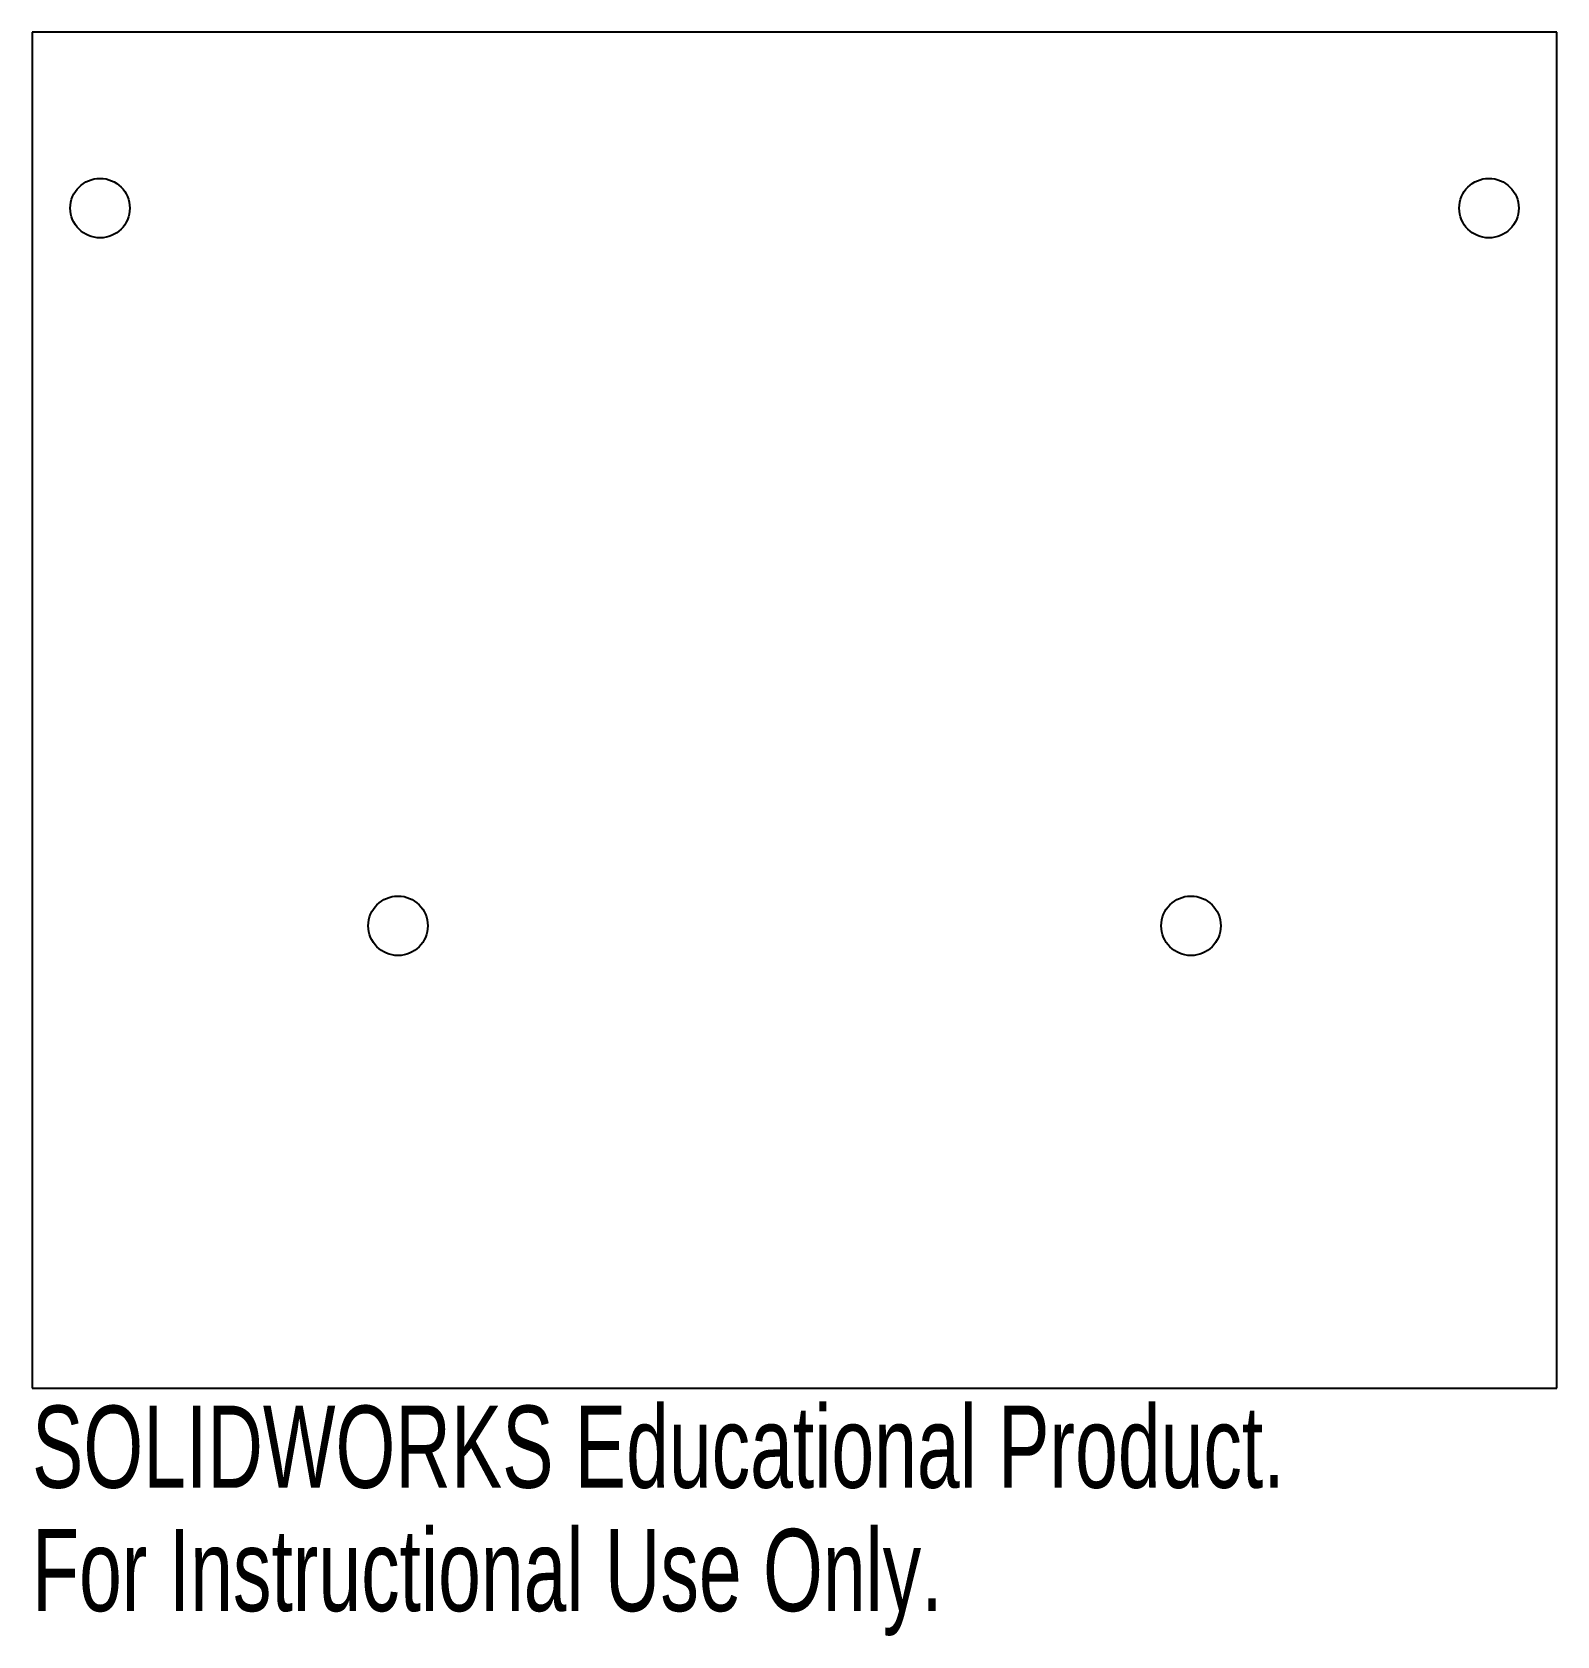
# Model space of a CAD drawing. Header units: millimetres. Extents: x -44.9 to 44.9, y -91.6 to 2.7.
import ezdxf

# ---------------------------------------------------------------- set-up
doc = ezdxf.new("R2010")
doc.units = ezdxf.units.MM
doc.styles.add('SLDTEXTSTYLE0', font='TXT', dxfattribs={"width": 0.7})

msp = doc.modelspace()

# ---------------------------------------------------------------- linework, layer by layer
at = {"color": 7, "linetype": 'Continuous', "lineweight": 25}
for p, q in [((-44.85, 2.733), (-44.85, -77.015)), ((44.85, 2.733), (-44.85, 2.733)), ((44.85, -77.015), (44.85, 2.733)), ((-44.85, -77.015), (44.85, -77.015))]:
    msp.add_line(p, q, dxfattribs=at)
for centre in [(-40.85, -7.618), (40.85, -7.618), (-23.323, -49.819), (23.323, -49.819)]:
    msp.add_circle(centre, 1.75, dxfattribs=at)

# ---------------------------------------------------------------- texts
at = {"color": 7, "linetype": 'Continuous', "char_height": 4.83362, "attachment_point": 1, "style": 'SLDTEXTSTYLE0'}
for s, insert in [('SOLIDWORKS Educational Product.', (-44.85, -78.035)), ('For Instructional Use Only.', (-44.85, -85.285))]:
    msp.add_mtext(s, dxfattribs=dict(at, insert=insert))

doc.saveas('drawing.dxf')
